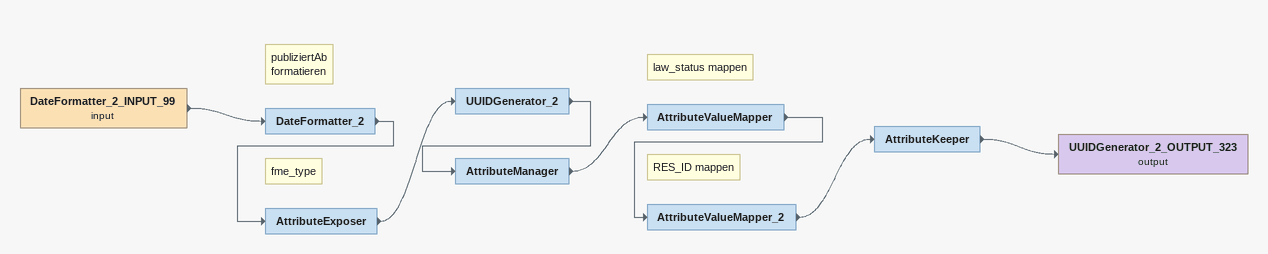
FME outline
DateFormatter_2_INPUT_99 (input)
    -> DateFormatter_2
Note: publiziertAb / formatieren
DateFormatter_2
    -> AttributeExposer
Note: fme_type
AttributeExposer
    -> UUIDGenerator_2
UUIDGenerator_2
    -> AttributeManager
AttributeManager
    -> AttributeValueMapper
Note: law_status mappen
AttributeValueMapper
    -> AttributeValueMapper_2
Note: RES_ID mappen
AttributeValueMapper_2
    -> AttributeKeeper
AttributeKeeper
    -> UUIDGenerator_2_OUTPUT_323 (output)
UUIDGenerator_2_OUTPUT_323 (output)
